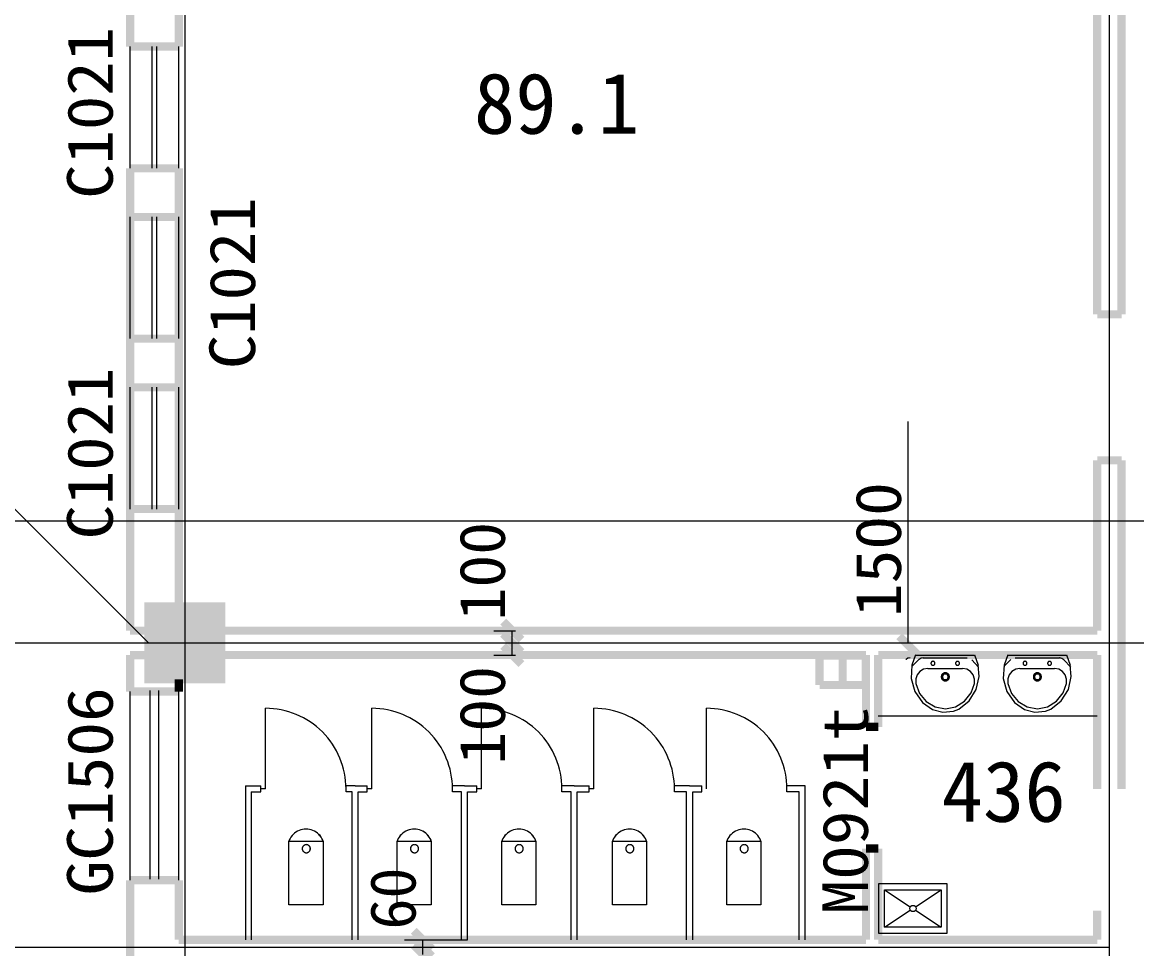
# Model space of a CAD drawing. Extents: x -307567 to 704339, y -10277 to 165507.
# Drawn here: x 366419 to 375581, y 113667 to 121280 of the extents above; entities that cross this region are included whole.
import ezdxf
from ezdxf.enums import TextEntityAlignment as Align

# ---------------------------------------------------------------- set-up
doc = ezdxf.new("R2010")
doc.units = 0
doc.header["$MEASUREMENT"] = 0
doc.layers.add('wode', color=250, linetype='CONTINUOUS', lineweight=0)
doc.layers.add('中文', color=4, linetype='CONTINUOUS')
doc.styles.get("Standard").update_dxf_attribs({"font": 'txt', "height": 3})

msp = doc.modelspace()

# ---------------------------------------------------------------- linework, layer by layer
at = {"layer": 'wode', "color": 0}
for p, q in [((375355.5746, 107180.09527), (375355.5746, 147183.89915)), ((367755.63701, 147033.90906), (367755.63701, 95170.03874)), ((367305.63926, 120080.03077), (367305.63926, 121080.01966)), ((367486.87615, 120080.03077), (367486.87615, 121080.01966)), ((367524.37596, 120080.03077), (367524.37596, 121080.01966)), ((367705.61285, 120080.03077), (367705.61285, 121080.01966)), ((367305.63926, 118680.03166), (367305.63926, 119680.02971)), ((367486.87615, 118680.03166), (367486.87615, 119680.02971)), ((367524.37596, 118680.03166), (367524.37596, 119680.02971)), ((367705.61285, 118680.03166), (367705.61285, 119680.02971)), ((367305.63926, 117280.04171), (367305.63926, 118280.03977)), ((367486.87615, 117280.04171), (367486.87615, 118280.03977)), ((367524.37596, 117280.04171), (367524.37596, 118280.03977)), ((367705.61285, 117280.04171), (367705.61285, 118280.03977)), ((373702.76304, 116180.05027), (373702.76304, 118000.03628)), ((367455.63851, 116180.05027), (366032.91613, 117602.73602)), ((436594.37973, 117180.03916), (362086.13411, 117180.03916)), ((370297.09159, 116280.04366), (370474.08045, 116280.04366)), ((370447.09084, 116180.05027), (370447.09084, 116280.04366)), ((364958.97131, 116180.05027), (375355.5746, 116180.05027)), ((365108.97056, 116180.05027), (436744.37898, 116180.05027)), ((370297.09159, 116180.05027), (370474.08045, 116180.05027)), ((370447.09084, 116080.04771), (370447.09084, 116180.05027)), ((374421.778, 116180.05027), (375079.0501, 116180.05027)), ((370297.09159, 116080.04771), (370474.08045, 116080.04771)), ((373763.44389, 116081.57664), (373733.15839, 115998.09012)), ((373765.78762, 116080.04771), (374246.6568, 116080.04771)), ((374247.16949, 116081.57664), (374277.45499, 115998.09012)), ((374520.10514, 116081.57664), (374489.81965, 115998.09012)), ((374522.44888, 116080.04771), (375003.31806, 116080.04771)), ((375003.83075, 116081.57664), (375034.07962, 115998.09012)), ((373685.11176, 116044.32402), (373682.98775, 116042.41057)), ((373700.23619, 116053.38769), (373685.11176, 116044.32402)), ((373717.52126, 116056.53709), (373700.23619, 116053.38769)), ((373733.15839, 115998.09012), (373726.01732, 115887.03721)), ((373790.32363, 116042.41057), (373731.80342, 115985.55661)), ((373792.44765, 116044.32402), (373790.32363, 116042.41057)), ((373807.6087, 116053.38769), (373792.44765, 116044.32402)), ((373824.85715, 116056.53709), (373807.6087, 116053.38769)), ((373824.85715, 116056.53709), (374187.88024, 116056.53709)), ((374223.80535, 116040.9732), (374281.1537, 115980.72265)), ((374285.98766, 115905.09131), (374277.45499, 115998.09012)), ((374489.81965, 115998.09012), (374482.64195, 115887.03721)), ((374546.98489, 116042.41057), (374488.46467, 115985.55661)), ((374581.48179, 116056.53709), (374944.5415, 116056.53709)), ((374949.30221, 116056.29905), (374944.5415, 116056.53709)), ((374966.22108, 116051.47425), (374949.30221, 116056.29905)), ((374980.46661, 116040.9732), (374966.22108, 116051.47425)), ((374980.46661, 116040.9732), (375037.81496, 115980.72265)), ((375042.64892, 115905.09131), (375034.07962, 115998.09012)), ((373776.00486, 115918.04596), (373764.02982, 115883.99767)), ((373798.52672, 115945.80461), (373776.00486, 115918.04596)), ((373828.84883, 115963.93196), (373798.52672, 115945.80461)), ((373863.34573, 115970.23076), (373828.84883, 115963.93196)), ((373863.34573, 115970.23076), (374147.63386, 115970.23076)), ((374148.65925, 115970.2216), (374147.63386, 115970.23076)), ((374183.04628, 115963.57491), (374148.65925, 115970.2216)), ((374213.22191, 115945.14544), (374183.04628, 115963.57491)), ((374235.48742, 115917.17621), (374213.22191, 115945.14544)), ((374247.13287, 115882.98144), (374235.48742, 115917.17621)), ((374261.8911, 115796.61102), (374285.98766, 115905.09131)), ((374532.66611, 115918.04596), (374520.69108, 115883.99767)), ((374555.18797, 115945.80461), (374532.66611, 115918.04596)), ((374585.51009, 115963.93196), (374555.18797, 115945.80461)), ((374620.00699, 115970.23076), (374585.51009, 115963.93196)), ((374620.00699, 115970.23076), (374904.29512, 115970.23076)), ((374905.28388, 115970.2216), (374904.29512, 115970.23076)), ((374939.70754, 115963.57491), (374905.28388, 115970.2216)), ((374969.88317, 115945.14544), (374939.70754, 115963.57491)), ((374992.14868, 115917.17621), (374969.88317, 115945.14544)), ((375003.79413, 115882.98144), (374992.14868, 115917.17621)), ((375018.55236, 115796.61102), (375042.64892, 115905.09131)), ((373726.01732, 115887.03721), (373755.97322, 115780.12246)), ((373764.02982, 115883.99767), (373764.02982, 115847.76128)), ((373764.02982, 115847.76128), (373764.1763, 115846.7542)), ((373764.1763, 115846.7542), (373794.13221, 115764.17405)), ((374219.26436, 115768.47701), (374246.80329, 115846.7542)), ((374246.80329, 115846.7542), (374247.13287, 115882.98144)), ((374482.64195, 115887.03721), (374512.63448, 115780.12246)), ((374520.69108, 115883.99767), (374520.69108, 115847.76128)), ((374520.69108, 115847.76128), (374520.83756, 115846.7542)), ((374520.83756, 115846.7542), (374550.79346, 115764.17405)), ((374975.889, 115768.47701), (375003.46454, 115846.7542)), ((375003.46454, 115846.7542), (375003.79413, 115882.98144)), ((367305.63926, 114230.06002), (367305.63926, 115780.04921)), ((367468.78542, 115787.41917), (367468.78542, 114237.42082)), ((367538.76798, 115787.41917), (367538.76798, 114237.42082)), ((367705.61285, 114230.06002), (367705.61285, 115780.04921)), ((373755.97322, 115780.12246), (373819.47388, 115690.28221)), ((373794.13221, 115764.17405), (373849.57627, 115697.17609)), ((374165.10203, 115700.36211), (374219.26436, 115768.47701)), ((374203.40751, 115703.19108), (374261.8911, 115796.61102)), ((374512.63448, 115780.12246), (374576.13513, 115690.28221)), ((374550.79346, 115764.17405), (374606.2009, 115697.17609)), ((374921.76329, 115700.36211), (374975.889, 115768.47701)), ((374960.06876, 115703.19108), (375018.55236, 115796.61102)), ((368418.10928, 114980.05627), (368418.10928, 115642.54685)), ((369293.12932, 114980.05627), (369293.12932, 115642.54685)), ((370193.12482, 114980.05627), (370193.12482, 115642.54685)), ((371118.09578, 114980.05627), (371118.09578, 115642.54685)), ((372043.10337, 114980.05627), (372043.10337, 115642.54685)), ((373819.47388, 115690.28221), (373901.72444, 115631.6796)), ((373849.57627, 115697.17609), (373923.80685, 115653.82609)), ((373901.72444, 115631.6796), (373986.68496, 115609.4507)), ((373923.80685, 115653.82609), (374007.88846, 115639.34252)), ((373986.68496, 115609.4507), (374073.87935, 115618.61509)), ((374007.88846, 115639.34252), (374091.67711, 115655.51981)), ((374073.87935, 115618.61509), (374117.56809, 115636.11073)), ((374091.67711, 115655.51981), (374165.10203, 115700.36211)), ((374117.56809, 115636.11073), (374203.40751, 115703.19108)), ((374576.13513, 115690.28221), (374658.3857, 115631.6796)), ((374606.2009, 115697.17609), (374680.46811, 115653.82609)), ((374658.3857, 115631.6796), (374743.34621, 115609.4507)), ((374680.46811, 115653.82609), (374764.54972, 115639.34252)), ((374743.34621, 115609.4507), (374830.50398, 115618.61509)), ((374764.54972, 115639.34252), (374848.33836, 115655.51981)), ((374830.50398, 115618.61509), (374874.22935, 115636.11073)), ((374848.33836, 115655.51981), (374921.76329, 115700.36211)), ((374874.22935, 115636.11073), (374960.06876, 115703.19108)), ((373455.60851, 115579.52226), (375255.59951, 115579.52226)), ((368255.38826, 115004.919), (368255.38826, 113779.9251)), ((368255.6223, 115005.05004), (368380.60947, 115005.05004)), ((368255.6223, 115005.05004), (368255.6223, 113740.06308)), ((368380.60947, 114955.05334), (368380.60947, 115005.05004)), ((368418.10928, 114980.05627), (368380.60947, 114980.05627)), ((369155.6178, 115005.05004), (369080.61818, 115005.05004)), ((369080.61818, 114955.05334), (369080.61818, 115005.05004)), ((369155.6178, 115005.05004), (369255.62951, 115005.05004)), ((369255.62951, 114955.05334), (369255.62951, 115005.05004)), ((369293.12932, 114980.05627), (369255.62951, 114980.05627)), ((370055.6133, 115005.05004), (369955.6016, 115005.05004)), ((369955.6016, 114955.05334), (369955.6016, 115005.05004)), ((370055.6133, 115005.05004), (370155.62501, 115005.05004)), ((370155.62501, 114955.05334), (370155.62501, 115005.05004)), ((370193.12482, 114980.05627), (370155.62501, 114980.05627)), ((370955.6088, 115005.05004), (370855.5971, 115005.05004)), ((370855.5971, 114955.05334), (370855.5971, 115005.05004)), ((370955.6088, 115005.05004), (371080.59597, 115005.05004)), ((371080.59597, 114955.05334), (371080.59597, 115005.05004)), ((371118.09578, 114980.05627), (371080.59597, 114980.05627)), ((371905.59185, 115005.05004), (371780.60468, 115005.05004)), ((371780.60468, 114955.05334), (371780.60468, 115005.05004)), ((371905.59185, 115005.05004), (372005.60355, 115005.05004)), ((372005.60355, 114955.05334), (372005.60355, 115005.05004)), ((372855.61151, 115005.05004), (372705.61226, 115005.05004)), ((372705.61226, 114955.05334), (372705.61226, 115005.05004)), ((372855.61151, 113740.06308), (372855.61151, 115005.05004)), ((368299.64064, 114955.04418), (368380.60947, 114955.05334)), ((368299.64064, 114955.04418), (368299.64064, 113740.06308)), ((369130.60572, 114955.04418), (369080.61818, 114955.05334)), ((369130.60572, 113740.06308), (369130.60572, 114955.05334)), ((369180.62989, 113740.06308), (369180.62989, 114955.05334)), ((369180.62989, 114955.05334), (369255.62951, 114955.05334)), ((370030.60122, 114955.05334), (369955.6016, 114955.05334)), ((370030.60122, 113740.06308), (370030.60122, 114955.05334)), ((370080.62539, 113740.06308), (370080.62539, 114955.05334)), ((370080.62539, 114955.05334), (370155.62501, 114955.05334)), ((370930.59672, 114955.05334), (370855.5971, 114955.05334)), ((370930.59672, 113740.06308), (370930.59672, 114955.05334)), ((370980.62089, 114955.0625), (371080.59597, 114955.05334)), ((370980.62089, 113740.06308), (370980.62089, 114955.05334)), ((371880.61639, 114955.0625), (371780.60468, 114955.05334)), ((371880.61639, 113740.06308), (371880.61639, 114955.05334)), ((371930.60393, 113740.06308), (371930.60393, 114955.05334)), ((371930.60393, 114955.05334), (372005.60355, 114955.05334)), ((372805.58735, 114955.05334), (372705.61226, 114955.05334)), ((372805.58735, 113740.06308), (372805.58735, 114955.05334)), ((368611.56501, 114027.78582), (368611.56501, 114551.68719)), ((368611.56501, 114551.68719), (368891.5699, 114551.68719)), ((368611.79728, 114027.92175), (368611.79728, 114551.82049)), ((368611.79728, 114551.82049), (368891.80076, 114551.82049)), ((368891.5699, 114551.68719), (368891.5699, 114027.78582)), ((368891.80076, 114551.82049), (368891.80076, 114027.92175)), ((369501.56746, 114027.78582), (369501.56746, 114551.68719)), ((369501.56746, 114551.68719), (369781.57234, 114551.68719)), ((369501.79527, 114027.92175), (369501.79527, 114551.82049)), ((369501.79527, 114551.82049), (369781.79876, 114551.82049)), ((369781.57234, 114551.68719), (369781.57234, 114027.78582)), ((369781.79876, 114551.82049), (369781.79876, 114027.92175)), ((370361.57722, 114027.78582), (370361.57722, 114551.68719)), ((370361.57722, 114551.68719), (370641.54548, 114551.68719)), ((370361.80074, 114027.92175), (370361.80074, 114551.82049)), ((370361.80074, 114551.82049), (370641.7676, 114551.82049)), ((370641.54548, 114551.68719), (370641.54548, 114027.78582)), ((370641.7676, 114551.82049), (370641.7676, 114027.92175)), ((371271.57478, 114027.78582), (371271.57478, 114551.68719)), ((371271.57478, 114551.68719), (371551.57966, 114551.68719)), ((371271.79375, 114027.92175), (371271.79375, 114551.82049)), ((371271.79375, 114551.82049), (371551.79723, 114551.82049)), ((371551.57966, 114551.68719), (371551.57966, 114027.78582)), ((371551.79723, 114551.82049), (371551.79723, 114027.92175)), ((372211.77928, 114027.92175), (372211.77928, 114551.82049)), ((372211.77928, 114551.82049), (372491.78276, 114551.82049)), ((372491.78276, 114551.82049), (372491.78276, 114027.92175)), ((375355.5746, 113980.00328), (375355.5746, 114588.04773)), ((373460.73544, 114201.99924), (374020.70578, 114201.99924)), ((373460.73544, 113792.00068), (373460.73544, 114201.99924)), ((373507.39048, 113843.29742), (373507.39048, 114150.80321)), ((373507.39048, 114150.80321), (373974.05074, 114150.80321)), ((373507.39048, 114150.80321), (373719.31569, 114011.15852)), ((373762.12553, 114011.15852), (373974.05074, 114150.80321)), ((373974.05074, 114150.80321), (373974.05074, 113843.29742)), ((374020.70578, 114201.99924), (374020.70578, 113792.00068)), ((368891.5699, 114027.78582), (368611.56501, 114027.78582)), ((368891.80076, 114027.92175), (368611.79728, 114027.92175)), ((369781.57234, 114027.78582), (369501.56746, 114027.78582)), ((369781.79876, 114027.92175), (369501.79527, 114027.92175)), ((370641.54548, 114027.78582), (370361.57722, 114027.78582)), ((370641.7676, 114027.92175), (370361.80074, 114027.92175)), ((371551.57966, 114027.78582), (371271.57478, 114027.78582)), ((371551.79723, 114027.92175), (371271.79375, 114027.92175)), ((372491.78276, 114027.92175), (372211.77928, 114027.92175)), ((373507.39048, 113843.29742), (373719.31569, 113982.94211)), ((373762.12553, 113982.94211), (373974.05074, 113843.29742)), ((374020.70578, 113792.00068), (373460.73544, 113792.00068)), ((373974.05074, 113843.29742), (373507.39048, 113843.29742)), ((369562.69585, 113740.06308), (370080.62539, 113740.06308)), ((369712.6951, 113680.05971), (369712.6951, 113740.06308)), ((364958.97131, 113680.05971), (375355.5746, 113680.05971)), ((369562.69585, 113680.05971), (370080.62539, 113680.05971)), ((369712.6951, 113620.05635), (369712.6951, 113680.05971))]:
    msp.add_line(p, q, dxfattribs=at)
at = {"layer": 'wode', "color": 0, "const_width": 67.49966}
for points in [[(367305.63926, 121680.01666), (367305.63926, 121080.01966)], [(375255.59951, 121680.01666), (375255.59951, 118880.03677)], [(375455.5863, 121680.01666), (375455.5863, 118880.03677)], [(367705.61285, 121380.01816), (367705.61285, 121080.01966)], [(367705.61285, 121080.01966), (367305.63926, 121080.01966)], [(367305.63926, 119680.02971), (367305.63926, 120080.03077)], [(367705.61285, 120080.03077), (367305.63926, 120080.03077)], [(367305.63926, 117180.03916), (367305.63926, 120080.03077)], [(367705.61285, 119680.02971), (367705.61285, 120080.03077)], [(367705.61285, 117180.03916), (367705.61285, 120080.03077)], [(367705.61285, 119680.02971), (367305.63926, 119680.02971)], [(375455.5863, 118880.03677), (375255.59951, 118880.03677)], [(367305.63926, 118280.03977), (367305.63926, 118680.03166)], [(367705.61285, 118680.03166), (367305.63926, 118680.03166)], [(367705.61285, 118280.03977), (367705.61285, 118680.03166)], [(367705.61285, 118280.03977), (367305.63926, 118280.03977)], [(375255.59951, 116280.04366), (375255.59951, 117680.04277)], [(375455.5863, 117680.04277), (375255.59951, 117680.04277)], [(375455.5863, 116180.05027), (375455.5863, 117680.04277)], [(367705.61285, 117280.04171), (367305.63926, 117280.04171)], [(367305.63926, 116280.13522), (367305.63926, 117280.04171)], [(367705.61285, 116480.04877), (367705.61285, 117280.04171)], [(367455.63851, 116480.04877), (367455.63851, 115880.05177), (368055.63551, 115880.05177), (368055.63551, 116480.04877), (367455.63851, 116480.04877), (367455.63851, 115880.05177)], [(370372.09121, 116355.04329), (370522.09046, 116205.04404)], [(367455.63851, 116280.13522), (367305.63926, 116280.13522)], [(368055.63551, 116280.04366), (373355.5968, 116280.04366)], [(370372.09121, 116255.04989), (370522.09046, 116105.05064)], [(373355.5968, 116280.04366), (375255.59951, 116280.04366)], [(373627.76341, 116235.04572), (373777.76266, 116085.04647)], [(370372.09121, 116155.04734), (370522.09046, 116005.04809)], [(375455.5863, 114980.05627), (375455.5863, 116180.05027)], [(367455.63851, 116079.26952), (367305.63926, 116079.26952)], [(367305.63926, 116079.26952), (367305.63926, 115780.04921)], [(368055.63551, 116080.04771), (373355.5968, 116080.04771)], [(372973.23788, 115834.04675), (372973.23788, 116074.54542)], [(372973.23788, 116074.54542), (373352.52065, 116074.54542)], [(373162.89757, 115834.04675), (373162.89757, 116074.54542)], [(373352.52065, 116074.54542), (373352.52065, 115834.04675)], [(373355.5968, 116080.04771), (373355.5968, 115489.86512)], [(373455.60851, 116080.04771), (375255.59951, 116080.04771)], [(373455.60851, 116080.04771), (373455.60851, 115489.86512)], [(375255.59951, 114980.05627), (375255.59951, 116080.04771)], [(367705.61285, 115880.05177), (367705.61285, 115780.04921)], [(367705.61285, 115780.04921), (367305.63926, 115780.04921)], [(373352.52065, 115834.04675), (372973.23788, 115834.04675)], [(373455.60851, 115489.86512), (373355.5968, 115489.86512)], [(373355.5968, 113740.06308), (373355.5968, 114489.86707)], [(373455.60851, 114489.86707), (373355.5968, 114489.86707)], [(373455.60851, 113740.06308), (373455.60851, 114489.86707)], [(367305.63926, 113680.05971), (367305.63926, 114230.06002)], [(367705.61285, 114230.06002), (367305.63926, 114230.06002)], [(367705.61285, 113740.06308), (367705.61285, 114230.06002)], [(375255.59951, 113740.06308), (375255.59951, 113980.05821)], [(369637.69547, 113815.0627), (369787.69472, 113665.06345)], [(369637.69547, 113755.05934), (369787.69472, 113605.06009)], [(367305.63926, 113680.05971), (367305.63926, 113130.05941)], [(367705.61285, 113740.06308), (369180.62989, 113740.06308)], [(369155.6178, 113740.06308), (370055.6133, 113740.06308)], [(369637.69547, 113695.05598), (369787.69472, 113545.05673)], [(370055.6133, 113740.06308), (370955.6088, 113740.06308)], [(370955.6088, 113740.06308), (371905.59185, 113740.06308)], [(371355.61901, 113740.06308), (373355.5968, 113740.07223)], [(372302.59914, 113740.06308), (373355.5968, 113740.06308)], [(373455.60851, 113740.06308), (375255.59951, 113740.06308)]]:
    msp.add_lwpolyline(points, dxfattribs=at)
at = {"layer": 'wode', "color": 0}
for points in [[(373921.86595, 116012.31734), (373921.7927, 116013.91951), (373921.53636, 116015.51252), (373921.17015, 116017.05975), (373920.62083, 116018.57036), (373919.92504, 116020.01689), (373919.11938, 116021.39017), (373918.16723, 116022.68106), (373917.06861, 116023.87124), (373915.89674, 116024.9424), (373914.61501, 116025.89454), (373913.22341, 116026.71851), (373911.79519, 116027.40516), (373910.25712, 116027.94531), (373908.71904, 116028.33899), (373907.14434, 116028.56787), (373905.53302, 116028.65027), (373903.95832, 116028.56787), (373902.347, 116028.33899), (373900.80892, 116027.94531), (373899.27084, 116027.40516), (373897.84263, 116026.71851), (373896.45103, 116025.89454), (373895.1693, 116024.9424), (373893.99743, 116023.87124), (373892.89881, 116022.68106), (373891.94666, 116021.39017), (373891.141, 116020.01689), (373890.4452, 116018.57036), (373889.89589, 116017.05975), (373889.52968, 116015.51252), (373889.27333, 116013.91951), (373889.20009, 116012.31734), (373889.27333, 116010.71518), (373889.52968, 116009.13132), (373889.89589, 116007.57493), (373890.4452, 116006.07348), (373891.141, 116004.62695), (373891.94666, 116003.25367), (373892.89881, 116001.96278), (373893.99743, 116000.7726), (373895.1693, 115999.69228), (373896.45103, 115998.74014), (373897.84263, 115997.92532), (373899.27084, 115997.23868), (373900.80892, 115996.69852), (373902.347, 115996.30485), (373903.95832, 115996.06681), (373905.53302, 115995.99357), (373907.14434, 115996.06681), (373908.71904, 115996.30485), (373910.25712, 115996.69852), (373911.79519, 115997.23868), (373913.22341, 115997.92532), (373914.61501, 115998.74014), (373915.89674, 115999.69228), (373917.06861, 116000.7726), (373918.16723, 116001.96278), (373919.11938, 116003.25367), (373919.92504, 116004.62695), (373920.62083, 116006.07348), (373921.17015, 116007.57493), (373921.53636, 116009.13132), (373921.7927, 116010.71518), (373921.86595, 116012.31734)], [(374123.57392, 116012.31734), (374123.50068, 116013.89204), (374123.24433, 116015.44843), (374122.87812, 116016.97735), (374122.32881, 116018.45134), (374121.66963, 116019.87956), (374120.86397, 116021.22538), (374119.91183, 116022.4888), (374118.84982, 116023.66067), (374117.71458, 116024.71352), (374116.43284, 116025.64735), (374115.07787, 116026.46217), (374113.68628, 116027.1305), (374112.18482, 116027.6615), (374110.64674, 116028.04602), (374109.10866, 116028.2749), (374107.53396, 116028.34814), (374105.95926, 116028.2749), (374104.42118, 116028.04602), (374102.88311, 116027.6615), (374101.38165, 116027.1305), (374099.95343, 116026.46217), (374098.63508, 116025.64735), (374097.35335, 116024.71352), (374096.2181, 116023.66067), (374095.15609, 116022.4888), (374094.20395, 116021.22538), (374093.39829, 116019.87956), (374092.73911, 116018.45134), (374092.1898, 116016.97735), (374091.82359, 116015.44843), (374091.56725, 116013.89204), (374091.494, 116012.31734), (374091.56725, 116010.7518), (374091.82359, 116009.19541), (374092.1898, 116007.66649), (374092.73911, 116006.19249), (374093.39829, 116004.76428), (374094.20395, 116003.41846), (374095.15609, 116002.14588), (374096.2181, 116000.98317), (374097.35335, 115999.93032), (374098.63508, 115998.99648), (374099.95343, 115998.18167), (374101.38165, 115997.50418), (374102.88311, 115996.97318), (374104.42118, 115996.59781), (374105.95926, 115996.36893), (374107.53396, 115996.28654), (374109.10866, 115996.36893), (374110.64674, 115996.59781), (374112.18482, 115996.97318), (374113.68628, 115997.50418), (374115.07787, 115998.18167), (374116.43284, 115998.99648), (374117.71458, 115999.93032), (374118.84982, 116000.98317), (374119.91183, 116002.14588), (374120.86397, 116003.41846), (374121.66963, 116004.76428), (374122.32881, 116006.19249), (374122.87812, 116007.66649), (374123.24433, 116009.19541), (374123.50068, 116010.7518), (374123.57392, 116012.31734)], [(374678.5272, 116012.31734), (374678.45396, 116013.91951), (374678.19761, 116015.51252), (374677.79478, 116017.05975), (374677.28209, 116018.57036), (374676.58629, 116020.01689), (374675.78063, 116021.39017), (374674.82849, 116022.68106), (374673.72986, 116023.87124), (374672.55799, 116024.9424), (374671.27626, 116025.89454), (374669.88467, 116026.71851), (374668.41983, 116027.40516), (374666.91837, 116027.94531), (374665.38029, 116028.33899), (374663.76897, 116028.56787), (374662.19428, 116028.65027), (374660.58295, 116028.56787), (374659.00826, 116028.33899), (374657.47018, 116027.94531), (374655.9321, 116027.40516), (374654.46726, 116026.71851), (374653.11229, 116025.89454), (374651.83056, 116024.9424), (374650.62207, 116023.87124), (374649.56006, 116022.68106), (374648.60792, 116021.39017), (374647.76564, 116020.01689), (374647.10646, 116018.57036), (374646.55715, 116017.05975), (374646.15432, 116015.51252), (374645.93459, 116013.91951), (374645.86135, 116012.31734), (374645.93459, 116010.71518), (374646.15432, 116009.13132), (374646.55715, 116007.57493), (374647.10646, 116006.07348), (374647.76564, 116004.62695), (374648.60792, 116003.25367), (374649.56006, 116001.96278), (374650.62207, 116000.7726), (374651.83056, 115999.69228), (374653.11229, 115998.74014), (374654.46726, 115997.92532), (374655.9321, 115997.23868), (374657.47018, 115996.69852), (374659.00826, 115996.30485), (374660.58295, 115996.06681), (374662.19428, 115995.99357), (374663.76897, 115996.06681), (374665.38029, 115996.30485), (374666.91837, 115996.69852), (374668.41983, 115997.23868), (374669.88467, 115997.92532), (374671.27626, 115998.74014), (374672.55799, 115999.69228), (374673.72986, 116000.7726), (374674.82849, 116001.96278), (374675.78063, 116003.25367), (374676.58629, 116004.62695), (374677.28209, 116006.07348), (374677.79478, 116007.57493), (374678.19761, 116009.13132), (374678.45396, 116010.71518), (374678.5272, 116012.31734)], [(374880.23518, 116012.31734), (374880.12531, 116013.89204), (374879.90559, 116015.44843), (374879.53938, 116016.97735), (374878.99007, 116018.45134), (374878.33089, 116019.87956), (374877.52523, 116021.22538), (374876.57309, 116022.4888), (374875.51108, 116023.66067), (374874.37583, 116024.71352), (374873.0941, 116025.64735), (374871.73913, 116026.46217), (374870.31091, 116027.1305), (374868.84607, 116027.6615), (374867.308, 116028.04602), (374865.76992, 116028.2749), (374864.19522, 116028.34814), (374862.62052, 116028.2749), (374861.04582, 116028.04602), (374859.54436, 116027.6615), (374858.04291, 116027.1305), (374856.61469, 116026.46217), (374855.29634, 116025.64735), (374854.0146, 116024.71352), (374852.84274, 116023.66067), (374851.78073, 116022.4888), (374850.86521, 116021.22538), (374850.05955, 116019.87956), (374849.36375, 116018.45134), (374848.85106, 116016.97735), (374848.48485, 116015.44843), (374848.2285, 116013.89204), (374848.15526, 116012.31734), (374848.2285, 116010.7518), (374848.48485, 116009.19541), (374848.85106, 116007.66649), (374849.36375, 116006.19249), (374850.05955, 116004.76428), (374850.86521, 116003.41846), (374851.78073, 116002.14588), (374852.84274, 116000.98317), (374854.0146, 115999.93032), (374855.29634, 115998.99648), (374856.61469, 115998.18167), (374858.04291, 115997.50418), (374859.54436, 115996.97318), (374861.04582, 115996.59781), (374862.62052, 115996.36893), (374864.19522, 115996.28654), (374865.76992, 115996.36893), (374867.308, 115996.59781), (374868.84607, 115996.97318), (374870.31091, 115997.50418), (374871.73913, 115998.18167), (374873.0941, 115998.99648), (374874.37583, 115999.93032), (374875.51108, 116000.98317), (374876.57309, 116002.14588), (374877.52523, 116003.41846), (374878.33089, 116004.76428), (374878.99007, 116006.19249), (374879.53938, 116007.66649), (374879.90559, 116009.19541), (374880.12531, 116010.7518), (374880.23518, 116012.31734)], [(374040.44445, 115900.89822), (374040.29797, 115904.14833), (374039.8219, 115907.37097), (374039.01624, 115910.52952), (374037.91761, 115913.59652), (374036.52602, 115916.5445), (374034.87808, 115919.32769), (374032.93717, 115921.94609), (374030.73991, 115924.35391), (374028.32293, 115926.54201), (374025.72285, 115928.47377), (374022.93966, 115930.15833), (374019.97337, 115931.54992), (374016.89721, 115932.63939), (374013.74781, 115933.42674), (374010.52517, 115933.91197), (374007.26591, 115934.06761), (374004.04327, 115933.91197), (374000.82063, 115933.42674), (373997.67123, 115932.63939), (373994.59507, 115931.54992), (373991.62878, 115930.15833), (373988.84559, 115928.47377), (373986.24551, 115926.54201), (373983.82853, 115924.35391), (373981.63127, 115921.94609), (373979.69036, 115919.32769), (373978.04242, 115916.5445), (373976.65083, 115913.59652), (373975.5522, 115910.52952), (373974.74654, 115907.37097), (373974.27047, 115904.14833), (373974.12398, 115900.89822), (373974.27047, 115897.64811), (373974.74654, 115894.43463), (373975.5522, 115891.26692), (373976.65083, 115888.19992), (373978.04242, 115885.26109), (373979.69036, 115882.46875), (373981.63127, 115879.85035), (373983.82853, 115877.44253), (373986.24551, 115875.25443), (373988.84559, 115873.32267), (373991.62878, 115871.63811), (373994.59507, 115870.25567), (373997.67123, 115869.15705), (374000.82063, 115868.3697), (374004.04327, 115867.88447), (374007.26591, 115867.72883), (374010.52517, 115867.88447), (374013.74781, 115868.3697), (374016.89721, 115869.15705), (374019.97337, 115870.25567), (374022.93966, 115871.63811), (374025.72285, 115873.32267), (374028.32293, 115875.25443), (374030.73991, 115877.44253), (374032.93717, 115879.85035), (374034.87808, 115882.46875), (374036.52602, 115885.26109), (374037.91761, 115888.19992), (374039.01624, 115891.26692), (374039.8219, 115894.43463), (374040.29797, 115897.64811), (374040.44445, 115900.89822)], [(374030.8864, 115900.89822), (374030.77653, 115903.21449), (374030.41032, 115905.5033), (374029.86101, 115907.75549), (374029.09197, 115909.93443), (374028.10321, 115912.02182), (374026.89472, 115914.00851), (374025.50312, 115915.86702), (374023.96504, 115917.57904), (374022.24386, 115919.13543), (374020.3762, 115920.51787), (374018.39867, 115921.70805), (374016.31127, 115922.69682), (374014.11402, 115923.47501), (374011.88014, 115924.04264), (374009.60965, 115924.37222), (374007.26591, 115924.49124), (374004.95879, 115924.37222), (374002.6883, 115924.04264), (374000.45442, 115923.47501), (373998.25717, 115922.69682), (373996.16977, 115921.70805), (373994.19224, 115920.51787), (373992.32458, 115919.13543), (373990.60339, 115917.57904), (373989.06532, 115915.86702), (373987.67372, 115914.00851), (373986.46523, 115912.02182), (373985.47647, 115909.93443), (373984.70743, 115907.75549), (373984.15811, 115905.5033), (373983.79191, 115903.21449), (373983.68204, 115900.89822), (373983.79191, 115898.5911), (373984.15811, 115896.3023), (373984.70743, 115894.05011), (373985.47647, 115891.87117), (373986.46523, 115889.77462), (373987.67372, 115887.78793), (373989.06532, 115885.92942), (373990.60339, 115884.2174), (373992.32458, 115882.66101), (373994.19224, 115881.27857), (373996.16977, 115880.09754), (373998.25717, 115879.09962), (374000.45442, 115878.32143), (374002.6883, 115877.76296), (374004.95879, 115877.42422), (374007.26591, 115877.3052), (374009.60965, 115877.42422), (374011.88014, 115877.76296), (374014.11402, 115878.32143), (374016.31127, 115879.09962), (374018.39867, 115880.09754), (374020.3762, 115881.27857), (374022.24386, 115882.66101), (374023.96504, 115884.2174), (374025.50312, 115885.92942), (374026.89472, 115887.78793), (374028.10321, 115889.77462), (374029.09197, 115891.87117), (374029.86101, 115894.05011), (374030.41032, 115896.3023), (374030.77653, 115898.5911), (374030.8864, 115900.89822)], [(374797.10571, 115900.89822), (374796.95923, 115904.14833), (374796.48315, 115907.37097), (374795.67749, 115910.52952), (374794.57887, 115913.59652), (374793.18727, 115916.5445), (374791.50271, 115919.32769), (374789.5618, 115921.94609), (374787.40117, 115924.35391), (374784.98419, 115926.54201), (374782.34748, 115928.47377), (374779.56429, 115930.15833), (374776.63462, 115931.54992), (374773.55846, 115932.63939), (374770.40907, 115933.42674), (374767.18643, 115933.91197), (374763.92716, 115934.06761), (374760.70452, 115933.91197), (374757.48188, 115933.42674), (374754.29587, 115932.63939), (374751.25633, 115931.54992), (374748.29004, 115930.15833), (374745.50685, 115928.47377), (374742.90676, 115926.54201), (374740.48978, 115924.35391), (374738.29253, 115921.94609), (374736.35162, 115919.32769), (374734.70368, 115916.5445), (374733.31208, 115913.59652), (374732.17684, 115910.52952), (374731.4078, 115907.37097), (374730.93172, 115904.14833), (374730.74862, 115900.89822), (374730.93172, 115897.64811), (374731.4078, 115894.43463), (374732.17684, 115891.26692), (374733.31208, 115888.19992), (374734.70368, 115885.26109), (374736.35162, 115882.46875), (374738.29253, 115879.85035), (374740.48978, 115877.44253), (374742.90676, 115875.25443), (374745.50685, 115873.32267), (374748.29004, 115871.63811), (374751.25633, 115870.25567), (374754.29587, 115869.15705), (374757.48188, 115868.3697), (374760.70452, 115867.88447), (374763.92716, 115867.72883), (374767.18643, 115867.88447), (374770.40907, 115868.3697), (374773.55846, 115869.15705), (374776.63462, 115870.25567), (374779.56429, 115871.63811), (374782.34748, 115873.32267), (374784.98419, 115875.25443), (374787.40117, 115877.44253), (374789.5618, 115879.85035), (374791.50271, 115882.46875), (374793.18727, 115885.26109), (374794.57887, 115888.19992), (374795.67749, 115891.26692), (374796.48315, 115894.43463), (374796.95923, 115897.64811), (374797.10571, 115900.89822)], [(374787.54765, 115900.89822), (374787.43779, 115903.21449), (374787.07158, 115905.5033), (374786.52227, 115907.75549), (374785.71661, 115909.93443), (374784.76446, 115912.02182), (374783.55597, 115914.00851), (374782.16438, 115915.86702), (374780.6263, 115917.57904), (374778.90512, 115919.13543), (374777.03745, 115920.51787), (374775.05992, 115921.70805), (374772.97253, 115922.69682), (374770.77528, 115923.47501), (374768.5414, 115924.04264), (374766.23428, 115924.37222), (374763.92716, 115924.49124), (374761.62005, 115924.37222), (374759.31293, 115924.04264), (374757.07905, 115923.47501), (374754.91842, 115922.69682), (374752.79441, 115921.70805), (374750.81688, 115920.51787), (374748.98583, 115919.13543), (374747.26465, 115917.57904), (374745.68995, 115915.86702), (374744.29836, 115914.00851), (374743.12649, 115912.02182), (374742.13772, 115909.93443), (374741.36868, 115907.75549), (374740.78275, 115905.5033), (374740.45316, 115903.21449), (374740.3433, 115900.89822), (374740.45316, 115898.5911), (374740.78275, 115896.3023), (374741.36868, 115894.05011), (374742.13772, 115891.87117), (374743.12649, 115889.77462), (374744.29836, 115887.78793), (374745.68995, 115885.92942), (374747.26465, 115884.2174), (374748.98583, 115882.66101), (374750.81688, 115881.27857), (374752.79441, 115880.09754), (374754.91842, 115879.09962), (374757.07905, 115878.32143), (374759.31293, 115877.76296), (374761.62005, 115877.42422), (374763.92716, 115877.3052), (374766.23428, 115877.42422), (374768.5414, 115877.76296), (374770.77528, 115878.32143), (374772.97253, 115879.09962), (374775.05992, 115880.09754), (374777.03745, 115881.27857), (374778.90512, 115882.66101), (374780.6263, 115884.2174), (374782.16438, 115885.92942), (374783.55597, 115887.78793), (374784.76446, 115889.77462), (374785.71661, 115891.87117), (374786.52227, 115894.05011), (374787.07158, 115896.3023), (374787.43779, 115898.5911), (374787.54765, 115900.89822)], [(368891.5699, 114551.68719), (368889.04304, 114558.23321), (368882.78083, 114571.43511), (368875.27351, 114583.95952), (368866.59431, 114595.68743), (368856.77986, 114606.50896), (368845.94001, 114616.31426), (368834.22126, 114625.01177), (368821.69685, 114632.51909), (368808.51326, 114638.76299), (368794.74372, 114643.67937), (368780.60798, 114647.22246), (368766.14265, 114649.37395), (368751.56746, 114650.08806), (368736.99226, 114649.37395), (368722.52693, 114647.22246), (368708.39119, 114643.67937), (368694.62165, 114638.76299), (368681.43806, 114632.51909), (368668.87703, 114625.01177), (368657.15828, 114616.31426), (368646.35505, 114606.50896), (368636.5406, 114595.68743), (368627.8614, 114583.95952), (368620.35408, 114571.43511), (368614.09187, 114558.23321), (368611.56501, 114551.68719)], [(368891.80076, 114551.82049), (368889.27392, 114558.36648), (368883.01175, 114571.56832), (368875.50446, 114584.09267), (368866.8253, 114595.82052), (368857.0109, 114606.642), (368846.17111, 114616.44724), (368834.45242, 114625.14471), (368821.92807, 114632.652), (368808.74454, 114638.89586), (368794.97508, 114643.81222), (368780.8394, 114647.35529), (368766.37414, 114649.50677), (368751.79902, 114650.22088), (368737.2239, 114649.50677), (368722.75864, 114647.35529), (368708.62297, 114643.81222), (368694.85351, 114638.89586), (368681.66998, 114632.652), (368669.10901, 114625.14471), (368657.39031, 114616.44724), (368646.58715, 114606.642), (368636.77274, 114595.82052), (368628.09359, 114584.09267), (368620.5863, 114571.56832), (368614.32412, 114558.36648), (368611.79728, 114551.82049)], [(369781.57234, 114551.68719), (369779.04548, 114558.23321), (369772.78328, 114571.43511), (369765.27595, 114583.95952), (369756.59675, 114595.68743), (369746.7823, 114606.50896), (369735.94246, 114616.31426), (369724.22371, 114625.01177), (369711.69929, 114632.51909), (369698.5157, 114638.76299), (369684.74617, 114643.67937), (369670.61042, 114647.22246), (369656.14509, 114649.37395), (369641.5699, 114650.08806), (369626.9947, 114649.37395), (369612.52937, 114647.22246), (369598.39363, 114643.67937), (369584.6241, 114638.76299), (369571.4405, 114632.51909), (369558.87947, 114625.01177), (369547.16072, 114616.31426), (369536.35749, 114606.50896), (369526.54304, 114595.68743), (369517.82722, 114583.95952), (369510.35652, 114571.43511), (369504.09431, 114558.23321), (369501.56746, 114551.68719)], [(369781.79876, 114551.82049), (369779.27191, 114558.36648), (369773.00974, 114571.56832), (369765.50245, 114584.09267), (369756.82329, 114595.82052), (369747.00889, 114606.642), (369736.1691, 114616.44724), (369724.45041, 114625.14471), (369711.92606, 114632.652), (369698.74253, 114638.89586), (369684.97307, 114643.81222), (369670.8374, 114647.35529), (369656.37214, 114649.50677), (369641.79701, 114650.22088), (369627.22189, 114649.50677), (369612.75663, 114647.35529), (369598.62096, 114643.81222), (369584.8515, 114638.89586), (369571.66797, 114632.652), (369559.107, 114625.14471), (369547.38831, 114616.44724), (369536.58514, 114606.642), (369526.77073, 114595.82052), (369518.05496, 114584.09267), (369510.58429, 114571.56832), (369504.32212, 114558.36648), (369501.79527, 114551.82049)], [(370641.54548, 114551.68719), (370639.01863, 114558.23321), (370632.79304, 114571.43511), (370625.28572, 114583.95952), (370616.5699, 114595.68743), (370606.79206, 114606.50896), (370595.95222, 114616.31426), (370584.23347, 114625.01177), (370571.70906, 114632.51909), (370558.48884, 114638.76299), (370544.75593, 114643.67937), (370530.58357, 114647.22246), (370516.15486, 114649.37395), (370501.57966, 114650.08806), (370486.96785, 114649.37395), (370472.53914, 114647.22246), (370458.36677, 114643.67937), (370444.63386, 114638.76299), (370431.41365, 114632.51909), (370418.88923, 114625.01177), (370407.17048, 114616.31426), (370396.33064, 114606.50896), (370386.55281, 114595.68743), (370377.83699, 114583.95952), (370370.32966, 114571.43511), (370364.10408, 114558.23321), (370361.57722, 114551.68719)], [(370641.7676, 114551.82049), (370639.24076, 114558.36648), (370633.0152, 114571.56832), (370625.50792, 114584.09267), (370616.79214, 114595.82052), (370607.01436, 114606.642), (370596.17457, 114616.44724), (370584.45587, 114625.14471), (370571.93152, 114632.652), (370558.71137, 114638.89586), (370544.97853, 114643.81222), (370530.80624, 114647.35529), (370516.3776, 114649.50677), (370501.80248, 114650.22088), (370487.19074, 114649.50677), (370472.7621, 114647.35529), (370458.5898, 114643.81222), (370444.85696, 114638.89586), (370431.63681, 114632.652), (370419.11246, 114625.14471), (370407.39377, 114616.44724), (370396.55398, 114606.642), (370386.7762, 114595.82052), (370378.06042, 114584.09267), (370370.55314, 114571.56832), (370364.32758, 114558.36648), (370361.80074, 114551.82049)], [(371551.57966, 114551.68719), (371549.01619, 114558.23321), (371542.7906, 114571.43511), (371535.28328, 114583.95952), (371526.56746, 114595.68743), (371516.78962, 114606.50896), (371505.94978, 114616.31426), (371494.23103, 114625.01177), (371481.70662, 114632.51909), (371468.4864, 114638.76299), (371454.75349, 114643.67937), (371440.58113, 114647.22246), (371426.15242, 114649.37395), (371411.57722, 114650.08806), (371397.00203, 114649.37395), (371382.53669, 114647.22246), (371368.36433, 114643.67937), (371354.63142, 114638.76299), (371341.41121, 114632.51909), (371328.88679, 114625.01177), (371317.16804, 114616.31426), (371306.3282, 114606.50896), (371296.55037, 114595.68743), (371287.83455, 114583.95952), (371280.32722, 114571.43511), (371274.10164, 114558.23321), (371271.57478, 114551.68719)], [(371551.79723, 114551.82049), (371549.23377, 114558.36648), (371543.00821, 114571.56832), (371535.50092, 114584.09267), (371526.78515, 114595.82052), (371517.00736, 114606.642), (371506.16757, 114616.44724), (371494.44888, 114625.14471), (371481.92453, 114632.652), (371468.70438, 114638.89586), (371454.97154, 114643.81222), (371440.79925, 114647.35529), (371426.37061, 114649.50677), (371411.79549, 114650.22088), (371397.22037, 114649.50677), (371382.75511, 114647.35529), (371368.58281, 114643.81222), (371354.84997, 114638.89586), (371341.62982, 114632.652), (371329.10547, 114625.14471), (371317.38678, 114616.44724), (371306.54699, 114606.642), (371296.76921, 114595.82052), (371288.05343, 114584.09267), (371280.54614, 114571.56832), (371274.32059, 114558.36648), (371271.79375, 114551.82049)], [(372491.78276, 114551.82049), (372489.25592, 114558.36648), (372482.99375, 114571.56832), (372475.48646, 114584.09267), (372466.8073, 114595.82052), (372456.9929, 114606.642), (372446.15311, 114616.44724), (372434.43442, 114625.14471), (372421.91007, 114632.652), (372408.72654, 114638.89586), (372394.95708, 114643.81222), (372380.8214, 114647.35529), (372366.35614, 114649.50677), (372351.78102, 114650.22088), (372337.2059, 114649.50677), (372322.74064, 114647.35529), (372308.60497, 114643.81222), (372294.83551, 114638.89586), (372281.65198, 114632.652), (372269.09101, 114625.14471), (372257.37231, 114616.44724), (372246.56915, 114606.642), (372236.75474, 114595.82052), (372228.07559, 114584.09267), (372220.5683, 114571.56832), (372214.30612, 114558.36648), (372211.77928, 114551.82049)], [(368787.34626, 114488.38763), (368787.19978, 114491.67437), (368786.72371, 114494.92449), (368785.91804, 114498.11053), (368784.81941, 114501.19585), (368783.39119, 114504.16216), (368781.70662, 114506.98199), (368779.7657, 114509.62786), (368777.56843, 114512.05401), (368775.11482, 114514.26043), (368772.4781, 114516.21966), (368769.65828, 114517.90423), (368766.69197, 114519.31414), (368763.6158, 114520.42193), (368760.42976, 114521.21844), (368757.17048, 114521.69451), (368753.87458, 114521.8593), (368750.61531, 114521.69451), (368747.35603, 114521.21844), (368744.16999, 114520.42193), (368741.09382, 114519.31414), (368738.12751, 114517.90423), (368735.30769, 114516.21966), (368732.67097, 114514.26043), (368730.21736, 114512.05401), (368728.02009, 114509.62786), (368726.07917, 114506.98199), (368724.35798, 114504.16216), (368722.96638, 114501.19585), (368721.86775, 114498.11053), (368721.06208, 114494.92449), (368720.58601, 114491.67437), (368720.43953, 114488.38763), (368720.58601, 114485.11004), (368721.06208, 114481.85992), (368721.86775, 114478.67388), (368722.96638, 114475.58855), (368724.35798, 114472.61309), (368726.07917, 114469.79326), (368728.02009, 114467.15655), (368730.21736, 114464.7304), (368732.67097, 114462.51482), (368735.30769, 114460.56475), (368738.12751, 114458.87102), (368741.09382, 114457.47027), (368744.16999, 114456.36248), (368747.35603, 114455.56597), (368750.61531, 114455.08074), (368753.87458, 114454.9251), (368757.17048, 114455.08074), (368760.42976, 114455.56597), (368763.6158, 114456.36248), (368766.69197, 114457.47027), (368769.65828, 114458.87102), (368772.4781, 114460.56475), (368775.11482, 114462.51482), (368777.56843, 114464.7304), (368779.7657, 114467.15655), (368781.70662, 114469.79326), (368783.39119, 114472.61309), (368784.81941, 114475.58855), (368785.91804, 114478.67388), (368786.72371, 114481.85992), (368787.19978, 114485.11004), (368787.34626, 114488.38763)], [(368787.57765, 114488.52125), (368787.43117, 114491.80798), (368786.9551, 114495.05808), (368786.14944, 114498.2441), (368785.05081, 114501.32941), (368783.62259, 114504.29571), (368781.93803, 114507.11552), (368779.99712, 114509.76138), (368777.79987, 114512.18751), (368775.34627, 114514.39392), (368772.70956, 114516.35314), (368769.88975, 114518.0377), (368766.92346, 114519.44761), (368763.8473, 114520.55539), (368760.66128, 114521.3519), (368757.40202, 114521.82797), (368754.10614, 114521.99276), (368750.84688, 114521.82797), (368747.58762, 114521.3519), (368744.4016, 114520.55539), (368741.32544, 114519.44761), (368738.35915, 114518.0377), (368735.53934, 114516.35314), (368732.90263, 114514.39392), (368730.44903, 114512.18751), (368728.25178, 114509.76138), (368726.31087, 114507.11552), (368724.58969, 114504.29571), (368723.19809, 114501.32941), (368722.09946, 114498.2441), (368721.2938, 114495.05808), (368720.81773, 114491.80798), (368720.67125, 114488.52125), (368720.81773, 114485.24368), (368721.2938, 114481.99357), (368722.09946, 114478.80755), (368723.19809, 114475.72224), (368724.58969, 114472.74679), (368726.31087, 114469.92698), (368728.25178, 114467.29028), (368730.44903, 114464.86414), (368732.90263, 114462.64858), (368735.53934, 114460.69851), (368738.35915, 114459.00479), (368741.32544, 114457.60404), (368744.4016, 114456.49626), (368747.58762, 114455.69976), (368750.84688, 114455.21453), (368754.10614, 114455.05889), (368757.40202, 114455.21453), (368760.66128, 114455.69976), (368763.8473, 114456.49626), (368766.92346, 114457.60404), (368769.88975, 114459.00479), (368772.70956, 114460.69851), (368775.34627, 114462.64858), (368777.79987, 114464.86414), (368779.99712, 114467.29028), (368781.93803, 114469.92698), (368783.62259, 114472.74679), (368785.05081, 114475.72224), (368786.14944, 114478.80755), (368786.9551, 114481.99357), (368787.43117, 114485.24368), (368787.57765, 114488.52125)], [(369677.34871, 114488.38763), (369677.20222, 114491.67437), (369676.72615, 114494.92449), (369675.92048, 114498.11053), (369674.82185, 114501.19585), (369673.39363, 114504.16216), (369671.70906, 114506.98199), (369669.76814, 114509.62786), (369667.57087, 114512.05401), (369665.11726, 114514.26043), (369662.48054, 114516.21966), (369659.66072, 114517.90423), (369656.69441, 114519.31414), (369653.61824, 114520.42193), (369650.4322, 114521.21844), (369647.17292, 114521.69451), (369643.87703, 114521.8593), (369640.61775, 114521.69451), (369637.35847, 114521.21844), (369634.17244, 114520.42193), (369631.09626, 114519.31414), (369628.09333, 114517.90423), (369625.31013, 114516.21966), (369622.67341, 114514.26043), (369620.2198, 114512.05401), (369618.02253, 114509.62786), (369616.04499, 114506.98199), (369614.36042, 114504.16216), (369612.96882, 114501.19585), (369611.87019, 114498.11053), (369611.06453, 114494.92449), (369610.58845, 114491.67437), (369610.40535, 114488.38763), (369610.58845, 114485.11004), (369611.06453, 114481.85992), (369611.87019, 114478.67388), (369612.96882, 114475.58855), (369614.36042, 114472.61309), (369616.04499, 114469.79326), (369618.02253, 114467.15655), (369620.2198, 114464.7304), (369622.67341, 114462.51482), (369625.31013, 114460.56475), (369628.09333, 114458.87102), (369631.09626, 114457.47027), (369634.17244, 114456.36248), (369637.35847, 114455.56597), (369640.61775, 114455.08074), (369643.87703, 114454.9251), (369647.17292, 114455.08074), (369650.4322, 114455.56597), (369653.61824, 114456.36248), (369656.69441, 114457.47027), (369659.66072, 114458.87102), (369662.48054, 114460.56475), (369665.11726, 114462.51482), (369667.57087, 114464.7304), (369669.76814, 114467.15655), (369671.70906, 114469.79326), (369673.39363, 114472.61309), (369674.82185, 114475.58855), (369675.92048, 114478.67388), (369676.72615, 114481.85992), (369677.20222, 114485.11004), (369677.34871, 114488.38763)], [(369677.57564, 114488.52125), (369677.42916, 114491.80798), (369676.95309, 114495.05808), (369676.14743, 114498.2441), (369675.0488, 114501.32941), (369673.62059, 114504.29571), (369671.93602, 114507.11552), (369669.99511, 114509.76138), (369667.79786, 114512.18751), (369665.34426, 114514.39392), (369662.70755, 114516.35314), (369659.88774, 114518.0377), (369656.92145, 114519.44761), (369653.84529, 114520.55539), (369650.65927, 114521.3519), (369647.40001, 114521.82797), (369644.10413, 114521.99276), (369640.84487, 114521.82797), (369637.58561, 114521.3519), (369634.39959, 114520.55539), (369631.32343, 114519.44761), (369628.32052, 114518.0377), (369625.53733, 114516.35314), (369622.90062, 114514.39392), (369620.44702, 114512.18751), (369618.24977, 114509.76138), (369616.27224, 114507.11552), (369614.58768, 114504.29571), (369613.19608, 114501.32941), (369612.09746, 114498.2441), (369611.2918, 114495.05808), (369610.81572, 114491.80798), (369610.63262, 114488.52125), (369610.81572, 114485.24368), (369611.2918, 114481.99357), (369612.09746, 114478.80755), (369613.19608, 114475.72224), (369614.58768, 114472.74679), (369616.27224, 114469.92698), (369618.24977, 114467.29028), (369620.44702, 114464.86414), (369622.90062, 114462.64858), (369625.53733, 114460.69851), (369628.32052, 114459.00479), (369631.32343, 114457.60404), (369634.39959, 114456.49626), (369637.58561, 114455.69976), (369640.84487, 114455.21453), (369644.10413, 114455.05889), (369647.40001, 114455.21453), (369650.65927, 114455.69976), (369653.84529, 114456.49626), (369656.92145, 114457.60404), (369659.88774, 114459.00479), (369662.70755, 114460.69851), (369665.34426, 114462.64858), (369667.79786, 114464.86414), (369669.99511, 114467.29028), (369671.93602, 114469.92698), (369673.62059, 114472.74679), (369675.0488, 114475.72224), (369676.14743, 114478.80755), (369676.95309, 114481.99357), (369677.42916, 114485.24368), (369677.57564, 114488.52125)], [(370537.35847, 114488.38763), (370537.21199, 114491.67437), (370536.73591, 114494.92449), (370535.93025, 114498.11053), (370534.79499, 114501.19585), (370533.40339, 114504.16216), (370531.71882, 114506.98199), (370529.7779, 114509.62786), (370527.58064, 114512.05401), (370525.12703, 114514.26043), (370522.49031, 114516.21966), (370519.67048, 114517.90423), (370516.70417, 114519.31414), (370513.628, 114520.42193), (370510.40535, 114521.21844), (370507.18269, 114521.69451), (370503.88679, 114521.8593), (370500.62751, 114521.69451), (370497.36824, 114521.21844), (370494.1822, 114520.42193), (370491.06941, 114519.31414), (370488.1031, 114517.90423), (370485.28328, 114516.21966), (370482.64656, 114514.26043), (370480.22956, 114512.05401), (370478.0323, 114509.62786), (370476.05476, 114506.98199), (370474.37019, 114504.16216), (370472.97859, 114501.19585), (370471.84333, 114498.11053), (370471.07429, 114494.92449), (370470.5616, 114491.67437), (370470.41511, 114488.38763), (370470.5616, 114485.11004), (370471.07429, 114481.85992), (370471.84333, 114478.67388), (370472.97859, 114475.58855), (370474.37019, 114472.61309), (370476.05476, 114469.79326), (370478.0323, 114467.15655), (370480.22956, 114464.7304), (370482.64656, 114462.51482), (370485.28328, 114460.56475), (370488.1031, 114458.87102), (370491.06941, 114457.47027), (370494.1822, 114456.36248), (370497.36824, 114455.56597), (370500.62751, 114455.08074), (370503.88679, 114454.9251), (370507.18269, 114455.08074), (370510.40535, 114455.56597), (370513.628, 114456.36248), (370516.70417, 114457.47027), (370519.67048, 114458.87102), (370522.49031, 114460.56475), (370525.12703, 114462.51482), (370527.58064, 114464.7304), (370529.7779, 114467.15655), (370531.71882, 114469.79326), (370533.40339, 114472.61309), (370534.79499, 114475.58855), (370535.93025, 114478.67388), (370536.73591, 114481.85992), (370537.21199, 114485.11004), (370537.35847, 114488.38763)], [(370537.58111, 114488.52125), (370537.43463, 114491.80798), (370536.95855, 114495.05808), (370536.15289, 114498.2441), (370535.01765, 114501.32941), (370533.62605, 114504.29571), (370531.94149, 114507.11552), (370530.00058, 114509.76138), (370527.80333, 114512.18751), (370525.34972, 114514.39392), (370522.71302, 114516.35314), (370519.89321, 114518.0377), (370516.92692, 114519.44761), (370513.85076, 114520.55539), (370510.62812, 114521.3519), (370507.40548, 114521.82797), (370504.1096, 114521.99276), (370500.85034, 114521.82797), (370497.59107, 114521.3519), (370494.40506, 114520.55539), (370491.29228, 114519.44761), (370488.32598, 114518.0377), (370485.50617, 114516.35314), (370482.86947, 114514.39392), (370480.45249, 114512.18751), (370478.25523, 114509.76138), (370476.2777, 114507.11552), (370474.59314, 114504.29571), (370473.20155, 114501.32941), (370472.0663, 114498.2441), (370471.29726, 114495.05808), (370470.78457, 114491.80798), (370470.63808, 114488.52125), (370470.78457, 114485.24368), (370471.29726, 114481.99357), (370472.0663, 114478.80755), (370473.20155, 114475.72224), (370474.59314, 114472.74679), (370476.2777, 114469.92698), (370478.25523, 114467.29028), (370480.45249, 114464.86414), (370482.86947, 114462.64858), (370485.50617, 114460.69851), (370488.32598, 114459.00479), (370491.29228, 114457.60404), (370494.40506, 114456.49626), (370497.59107, 114455.69976), (370500.85034, 114455.21453), (370504.1096, 114455.05889), (370507.40548, 114455.21453), (370510.62812, 114455.69976), (370513.85076, 114456.49626), (370516.92692, 114457.60404), (370519.89321, 114459.00479), (370522.71302, 114460.69851), (370525.34972, 114462.64858), (370527.80333, 114464.86414), (370530.00058, 114467.29028), (370531.94149, 114469.92698), (370533.62605, 114472.74679), (370535.01765, 114475.72224), (370536.15289, 114478.80755), (370536.95855, 114481.99357), (370537.43463, 114485.24368), (370537.58111, 114488.52125)], [(371447.35603, 114488.38763), (371447.20955, 114491.67437), (371446.73347, 114494.92449), (371445.92781, 114498.11053), (371444.82917, 114501.19585), (371443.40095, 114504.16216), (371441.71638, 114506.98199), (371439.77546, 114509.62786), (371437.5782, 114512.05401), (371435.12458, 114514.26043), (371432.48787, 114516.21966), (371429.66804, 114517.90423), (371426.70173, 114519.31414), (371423.62556, 114520.42193), (371420.43953, 114521.21844), (371417.18025, 114521.69451), (371413.88435, 114521.8593), (371410.62507, 114521.69451), (371407.3658, 114521.21844), (371404.17976, 114520.42193), (371401.06697, 114519.31414), (371398.10066, 114517.90423), (371395.28083, 114516.21966), (371392.64412, 114514.26043), (371390.22712, 114512.05401), (371388.02986, 114509.62786), (371386.05232, 114506.98199), (371384.36775, 114504.16216), (371382.97615, 114501.19585), (371381.87751, 114498.11053), (371381.07185, 114494.92449), (371380.59578, 114491.67437), (371380.41267, 114488.38763), (371380.59578, 114485.11004), (371381.07185, 114481.85992), (371381.87751, 114478.67388), (371382.97615, 114475.58855), (371384.36775, 114472.61309), (371386.05232, 114469.79326), (371388.02986, 114467.15655), (371390.22712, 114464.7304), (371392.64412, 114462.51482), (371395.28083, 114460.56475), (371398.10066, 114458.87102), (371401.06697, 114457.47027), (371404.17976, 114456.36248), (371407.3658, 114455.56597), (371410.62507, 114455.08074), (371413.88435, 114454.9251), (371417.18025, 114455.08074), (371420.43953, 114455.56597), (371423.62556, 114456.36248), (371426.70173, 114457.47027), (371429.66804, 114458.87102), (371432.48787, 114460.56475), (371435.12458, 114462.51482), (371437.5782, 114464.7304), (371439.77546, 114467.15655), (371441.71638, 114469.79326), (371443.40095, 114472.61309), (371444.82917, 114475.58855), (371445.92781, 114478.67388), (371446.73347, 114481.85992), (371447.20955, 114485.11004), (371447.35603, 114488.38763)], [(371447.57412, 114488.52125), (371447.42763, 114491.80798), (371446.95156, 114495.05808), (371446.1459, 114498.2441), (371445.04727, 114501.32941), (371443.61906, 114504.29571), (371441.9345, 114507.11552), (371439.99359, 114509.76138), (371437.79633, 114512.18751), (371435.34273, 114514.39392), (371432.70603, 114516.35314), (371429.88622, 114518.0377), (371426.91992, 114519.44761), (371423.84377, 114520.55539), (371420.65775, 114521.3519), (371417.39849, 114521.82797), (371414.10261, 114521.99276), (371410.84334, 114521.82797), (371407.58408, 114521.3519), (371404.39806, 114520.55539), (371401.28529, 114519.44761), (371398.31899, 114518.0377), (371395.49918, 114516.35314), (371392.86248, 114514.39392), (371390.4455, 114512.18751), (371388.24824, 114509.76138), (371386.27071, 114507.11552), (371384.58615, 114504.29571), (371383.19456, 114501.32941), (371382.09593, 114498.2441), (371381.29027, 114495.05808), (371380.8142, 114491.80798), (371380.63109, 114488.52125), (371380.8142, 114485.24368), (371381.29027, 114481.99357), (371382.09593, 114478.80755), (371383.19456, 114475.72224), (371384.58615, 114472.74679), (371386.27071, 114469.92698), (371388.24824, 114467.29028), (371390.4455, 114464.86414), (371392.86248, 114462.64858), (371395.49918, 114460.69851), (371398.31899, 114459.00479), (371401.28529, 114457.60404), (371404.39806, 114456.49626), (371407.58408, 114455.69976), (371410.84334, 114455.21453), (371414.10261, 114455.05889), (371417.39849, 114455.21453), (371420.65775, 114455.69976), (371423.84377, 114456.49626), (371426.91992, 114457.60404), (371429.88622, 114459.00479), (371432.70603, 114460.69851), (371435.34273, 114462.64858), (371437.79633, 114464.86414), (371439.99359, 114467.29028), (371441.9345, 114469.92698), (371443.61906, 114472.74679), (371445.04727, 114475.72224), (371446.1459, 114478.80755), (371446.95156, 114481.99357), (371447.42763, 114485.24368), (371447.57412, 114488.52125)], [(372387.55965, 114488.52125), (372387.41317, 114491.80798), (372386.9371, 114495.05808), (372386.13144, 114498.2441), (372385.03281, 114501.32941), (372383.60459, 114504.29571), (372381.92003, 114507.11552), (372379.97912, 114509.76138), (372377.78187, 114512.18751), (372375.32827, 114514.39392), (372372.69156, 114516.35314), (372369.87175, 114518.0377), (372366.90546, 114519.44761), (372363.8293, 114520.55539), (372360.64328, 114521.3519), (372357.38402, 114521.82797), (372354.08814, 114521.99276), (372350.82888, 114521.82797), (372347.56962, 114521.3519), (372344.3836, 114520.55539), (372341.30744, 114519.44761), (372338.34115, 114518.0377), (372335.52134, 114516.35314), (372332.88463, 114514.39392), (372330.43103, 114512.18751), (372328.23378, 114509.76138), (372326.29287, 114507.11552), (372324.57169, 114504.29571), (372323.18009, 114501.32941), (372322.08146, 114498.2441), (372321.2758, 114495.05808), (372320.79973, 114491.80798), (372320.65325, 114488.52125), (372320.79973, 114485.24368), (372321.2758, 114481.99357), (372322.08146, 114478.80755), (372323.18009, 114475.72224), (372324.57169, 114472.74679), (372326.29287, 114469.92698), (372328.23378, 114467.29028), (372330.43103, 114464.86414), (372332.88463, 114462.64858), (372335.52134, 114460.69851), (372338.34115, 114459.00479), (372341.30744, 114457.60404), (372344.3836, 114456.49626), (372347.56962, 114455.69976), (372350.82888, 114455.21453), (372354.08814, 114455.05889), (372357.38402, 114455.21453), (372360.64328, 114455.69976), (372363.8293, 114456.49626), (372366.90546, 114457.60404), (372369.87175, 114459.00479), (372372.69156, 114460.69851), (372375.32827, 114462.64858), (372377.78187, 114464.86414), (372379.97912, 114467.29028), (372381.92003, 114469.92698), (372383.60459, 114472.74679), (372385.03281, 114475.72224), (372386.13144, 114478.80755), (372386.9371, 114481.99357), (372387.41317, 114485.24368), (372387.55965, 114488.52125)]]:
    msp.add_lwpolyline(points, dxfattribs=at)
msp.add_circle((373740.73892, 113997.05032), 25.64495, dxfattribs=at)
for centre in [(368418.10928, 114980.05627), (369293.12932, 114980.05627), (370193.12482, 114980.05627), (371118.09578, 114980.05627), (372043.10337, 114980.05627)]:
    msp.add_arc(centre, 662.49674, 0, 90.000002505, dxfattribs=at)
msp.add_solid([(367455.63851, 116480.04877), (368055.63551, 116480.04877), (367455.63851, 115880.05177), (368055.63551, 115880.05177)], dxfattribs=at)

# ---------------------------------------------------------------- texts
for s, width, p, p2 in [('C1021', 0.980872, (367163.1473, 119830.02896), (367163.1473, 121240.02558)), ('C1021', 0.980866, (368333.11215, 118430.03902), (368333.11215, 119840.02647)), ('C1021', 0.980872, (367163.1473, 117030.03991), (367163.1473, 118440.03653)), ('1500', 0.98667, (373642.77799, 116391.04164), (373642.77799, 117501.03976)), ('100', 1.080005, (370387.10579, 116364.04288), (370387.10579, 117174.04249)), ('100', 1.080005, (370387.10579, 115180.05221), (370387.10579, 115990.05183)), ('GC1506', 0.882583, (367163.1473, 114105.05454), (367163.1473, 115815.04965)), ('M0921t', 0.882583, (373371.16069, 113947.74942), (373371.16069, 115657.74453)), ('60', 0.906657, (369652.71005, 113824.06229), (369652.71005, 114334.05425))]:
    msp.add_text(s, height=374.998125, rotation=90, dxfattribs=dict(at, width=width)).set_placement(p, p2, align=Align.FIT)
at = {"layer": '中文', "char_height": 500, "attachment_point": 1}
for s, insert, width in [('89.1', (370131.74527, 120863.66666), 3105.0560203), ('{\\fFangSong_GB2312|b1|i0|c134|p49;\\C1;436}', (373976.5005, 115209.75469), 6011.5625187)]:
    msp.add_mtext(s, dxfattribs=dict(at, insert=insert, width=width))

doc.saveas('drawing.dxf')
